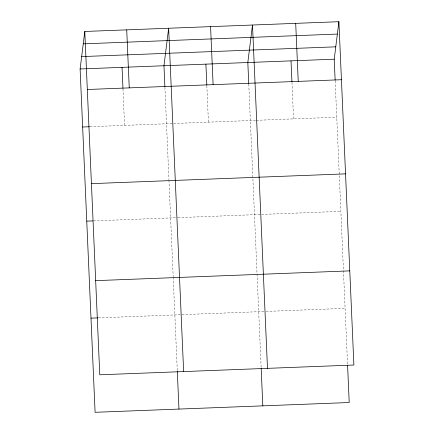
<?xml version="1.0" encoding="UTF-8"?>
<svg xmlns="http://www.w3.org/2000/svg" width="434" height="434" viewBox="0 0 434 434"><rect width="100%" height="100%" fill="white"/><g stroke="black" fill="none" stroke-linecap="round" stroke-linejoin="round"><path stroke-width="0.33" stroke-dasharray="2.17 1.63" d="M90.082 126.706L255.756 120.337M256.434 120.31L336.757 117.223M93.516 220.884L177.376 217.662M178.054 217.635L340.869 211.374M98.431 317.862L265.456 311.444M266.129 311.417L345.101 308.379M335.167 80.795L343.424 269.981M343.457 270.653L347.569 364.869M291.968 82.455L293.558 118.883M248.769 84.115L257.026 273.301M257.058 273.979L261.143 367.517M206.839 85.726L208.428 122.155M164.909 87.337L168.94 179.589M168.967 180.262L173.171 276.529M173.199 277.201L177.284 370.744M122.985 88.948L124.574 125.383"/><path stroke-width="0.65" d="M347.596 365.542L349.213 402.53L95.1 412.3L80.111 68.973L84.787 31.47L338.9 21.7L353.889 365.027L99.777 374.797L84.787 31.47M335.135 80.116L334.223 59.203L338.9 21.7M83.247 43.845L337.354 34.074M81.657 56.599L335.764 46.829M80.111 68.973L334.223 59.203M87.321 89.491L341.433 79.72M82.644 126.994L89.409 126.733M91.433 183.642L345.54 173.871M86.757 221.145L92.843 220.911M95.664 280.646L349.777 270.876M90.994 318.149L97.753 317.889M295.7 23.36L298.234 81.38M291.024 60.863L291.936 81.776M267.49 368.347L252.501 25.02L247.825 62.523L248.736 83.437M261.17 368.189L262.814 405.85M210.571 26.631L213.105 84.657M205.895 64.134L206.812 85.053M183.636 371.575L168.642 28.248L163.971 65.751L164.882 86.664M177.316 371.417L178.96 409.078M126.717 29.859L129.251 87.88M122.041 67.362L122.952 88.276"/></g></svg>
